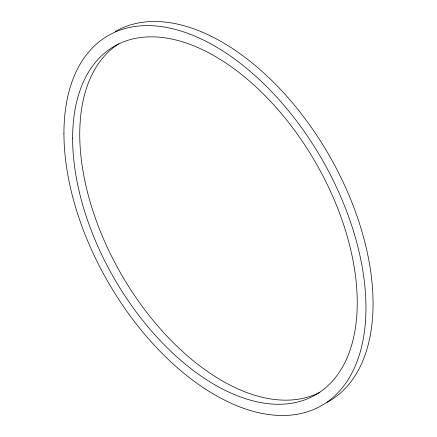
<?xml version="1.0" encoding="UTF-8"?>
<svg xmlns="http://www.w3.org/2000/svg" width="437" height="437" viewBox="0 0 437 437"><rect width="100%" height="100%" fill="white"/><g stroke="black" fill="none" stroke-linecap="round" stroke-linejoin="round"><path stroke-width="0.66" d="M115.281 31.502A213.551 123.294 60 0 1 329.695 156.299A213.551 123.294 60 0 1 327.089 402.362M319.802 392.306A201.255 116.193 60 0 1 121.431 274.545A201.255 116.193 60 0 1 118.629 43.864M63.939 133.372A213.551 123.294 60 0 0 290.447 415.15A213.551 123.294 60 0 0 290.447 113.139A213.551 123.294 60 0 0 63.939 133.372M72.635 138.392A201.255 116.193 60 0 0 286.098 403.941A201.255 116.193 60 0 0 286.098 119.328A201.255 116.193 60 0 0 72.635 138.392"/></g></svg>
